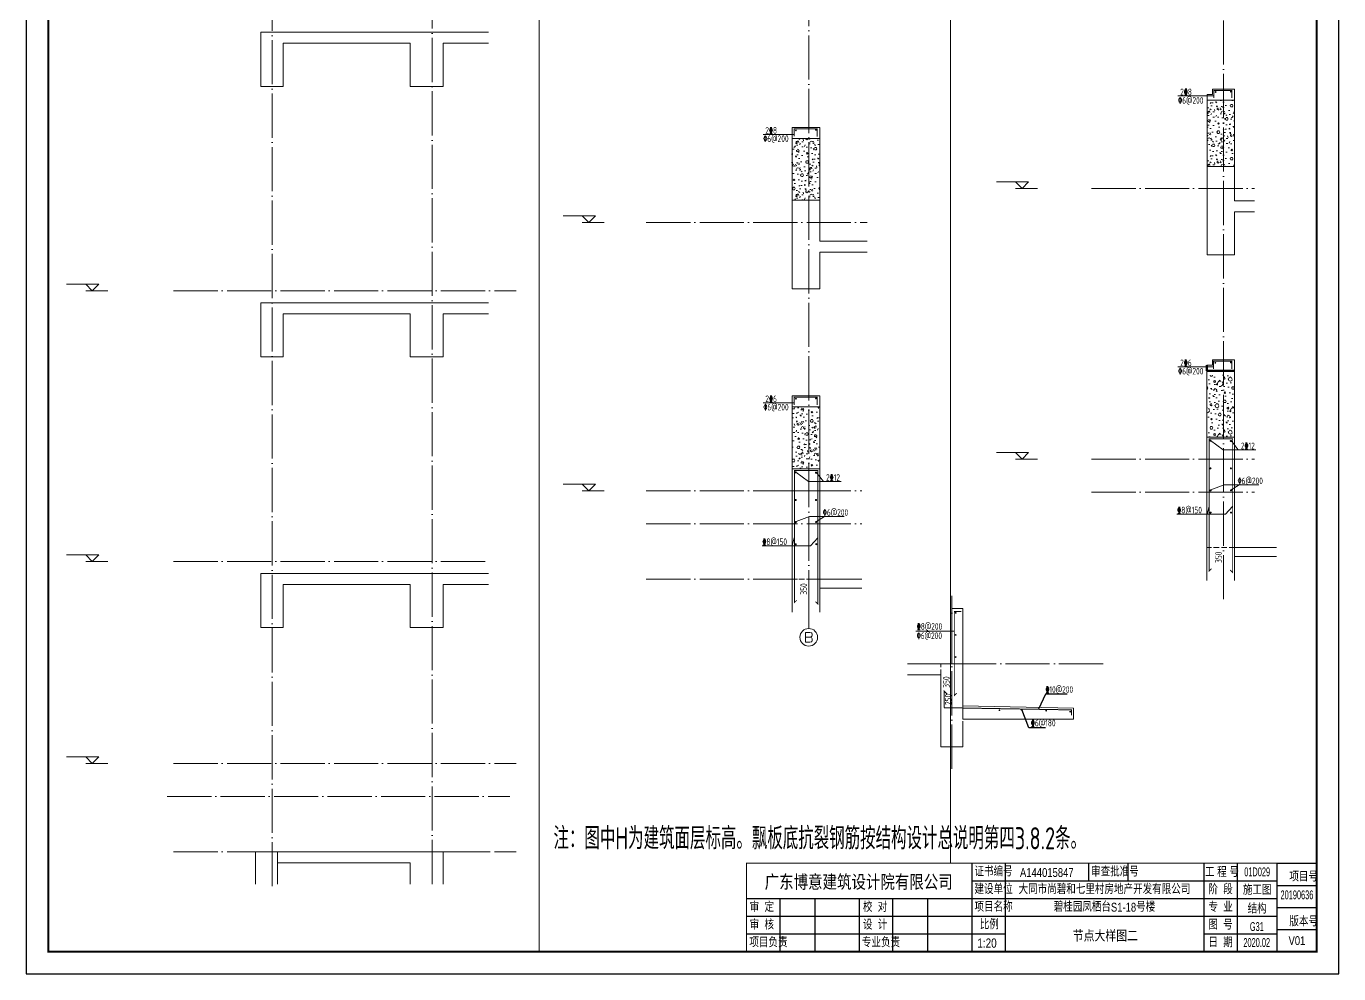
# Model space of a CAD drawing. Extents: x 5874492 to 7194610, y -939842 to -279257.
# Drawn here: x 6055361 to 6067241, y -743742 to -735165 of the extents above; entities that cross this region are included whole.
import ezdxf
from ezdxf.enums import TextEntityAlignment as Align

# ---------------------------------------------------------------- set-up
doc = ezdxf.new("R2010")
doc.units = 0
doc.header["$LTSCALE"] = 1000
doc.linetypes.add('DASH', pattern=[0.35, 0.25, -0.1])
doc.linetypes.add('DOTE', pattern=[2.42, 2, -0.2, 0.02, -0.2])
for name, color, linetype, lineweight in [('A-大样-结构墙线', 140, 'Continuous', 50), ('S-墙柱-REIN', 1, 'Continuous', 20), ('S-大样-DIM', 3, 'Continuous', 20), ('S-大样-HATCH', 251, 'Continuous', 20), ('S-大样-实线', 2, 'Continuous', 20), ('S-大样-标高', 3, 'Continuous', 20), ('S-大样-虚线', 4, 'DASH', 20), ('S-板-BEAM', 4, 'DASH', 20), ('S-轴网-标注', 3, 'Continuous', 20), ('S-轴网-轴号', 3, 'Continuous', 20), ('S-轴网-轴线', 1, 'DOTE', 9), ('S-通用-TEXT', 7, 'Continuous', 20)]:
    doc.layers.add(name, color=color, linetype=linetype, lineweight=lineweight)
for name, color, linetype in [('REIN', 1, 'Continuous'), ('TEXT', 7, 'Continuous'), ('Y-云图图框', 7, 'Continuous')]:
    doc.layers.add(name, color=color, linetype=linetype)
doc.styles.add('_TCH_AXIS', font='COMPLEX.shx', dxfattribs={"bigfont": 'hztxt.shx'})
doc.styles.add('_YT_Name', font='', dxfattribs={"width": 0.8})
doc.styles.add('_YT_Sign_Text', font='ros.shx', dxfattribs={"width": 0.8, "bigfont": 'hztxt.shx'})
doc.styles.add('COMPLEX', font='COMPLEX')
doc.styles.get("Standard").update_dxf_attribs({"font": 'gbenor.shx', "bigfont": 'gbcbig.shx'})
doc.styles.add('TSSD_Rein', font='tssdeng.shx', dxfattribs={"width": 0.7, "bigfont": 'hztxt.shx'})
doc.styles.get('_YT_Name').set_extended_font_data('SimHei')

# ---------------------------------------------------------------- blocks, each defined once
blk = doc.blocks.new('ECMCTK_A1_竖_单行图名--0')
for p, q in [((427.98, 50), (427.98, 26)), ((428, 50), (428, 10)), ((442.98, 50), (442.98, 10)), ((480.8, 50), (480.8, 42)), ((498.48, 50), (498.48, 42)), ((533, 50), (533, 10)), ((548, 50), (548, 10)), ((566, 50.01), (584, 50)), ((566, 50.01), (566, 10)), ((428, 42), (566, 42)), ((566, 40.01), (584, 40.01)), ((326, 34), (566, 34)), ((341, 34), (341, 10)), ((357, 10), (357, 34)), ((377, 34), (377, 10)), ((392, 34), (392, 10)), ((408, 10), (408, 34)), ((566, 30.01), (584, 30)), ((326, 26), (566, 26)), ((326, 18), (442.96, 18)), ((533, 18), (566, 18)), ((566, 20), (584, 20))]:
    blk.add_line(p, q)
at = {"color": 4}
blk.add_lwpolyline([(0, 0), (594, 0), (594, 841), (0, 841)], close=True, dxfattribs=at)
for points, const_width in [([(10, 10), (584, 10), (584, 816), (10, 816)], 1), ([(326, 10), (584, 10), (584, 50), (326, 50)], 0.45)]:
    blk.add_lwpolyline(points, close=True, dxfattribs=dict(const_width=const_width))
at = {"const_width": 0.45}
for points in [[(326, 10), (326, 50.01), (566, 50.01)], [(566, 50.01), (566, 10)]]:
    blk.add_lwpolyline(points, dxfattribs=at)
at = {"style": '_YT_Sign_Text', "width": 0.8}
for s, p in [('证书编号', (429.15, 44.14)), ('审查批准号', (481.91, 44.06)), ('工 程 号', (533.47, 43.85)), ('项目号', (571.65, 41.8)), ('建设单位', (429.15, 36.14)), ('阶  段', (535.01, 36.05)), ('审  定', (327.41, 28.05)), ('校  对', (378.66, 28.05)), ('项目名称', (429.15, 28.14)), ('专  业', (535.01, 28.05)), ('审  核', (327.41, 20.05)), ('设  计', (378.66, 20.05)), ('比例', (431.54, 20.16)), ('图  号', (535.01, 20.05)), ('版本号', (571.65, 21.55)), ('项目负责', (327.27, 12.05)), ('专业负责', (378.21, 12.05)), ('日  期', (535.01, 12.05))]:
    blk.add_text(s, height=4, dxfattribs=at).set_placement(p)
at = {"color": 80, "flags": 3}
for tag, height, p in [('YTHQINS', 3, (593.31, 817.5)), ('ECMCKEY', 3, (440.09, 590.57)), ('YTTQINS', 3.75, (595.35, 11.88)), ('YTFRAME', 3, (375.97, 4.92)), ('YTBARCODE_T1', 3, (493.74, 4.57))]:
    blk.add_attdef(tag, text='', height=height, dxfattribs=at).set_placement(p, align=Align.MIDDLE_CENTER)
for tag, height, style, width, p in [('证书编号', 4, '_YT_Sign_Text', 0.8, (461.87, 43.81)), ('审查批准号', 4, '_YT_Sign_Text', 0.8, (514.06, 43.81)), ('工程号', 4, '_YT_Sign_Text', 0.5, (557.08, 44.12)), ('设计单位', 6, '_YT_Name', 0.8, (376.75, 38.6)), ('建设单位', 4, '_YT_Sign_Text', 0.8, (487.96, 36.11)), ('阶段', 4, '_YT_Sign_Text', 0.8, (557.08, 35.81)), ('项目号', 4, '_YT_Sign_Text', 0.5, (575.08, 33.72)), ('项目名称', 4, '_YT_Sign_Text', 0.8, (487.96, 28.11)), ('专业', 4, '_YT_Sign_Text', 0.8, (557.08, 27.31)), ('图纸编号', 4, '_YT_Sign_Text', 0.5, (556.93, 19.36)), ('图纸名称', 4.5, '_YT_Name', 0.8, (488.39, 15.06)), ('出图比例', 4.2, '_YT_Sign_Text', 0.8, (434.82, 11.78)), ('日期', 4, '_YT_Sign_Text', 0.5, (556.88, 12.13)), ('版本号', 4, '_YT_Sign_Text', 0.8, (575.08, 13))]:
    blk.add_attdef(tag, text='', height=height, dxfattribs=dict(style=style, width=width)).set_placement(p, align=Align.CENTER)
at = {"style": '_YT_Sign_Text', "width": 0.8, "flags": 3}
for tag, p, height in [('[审定人]', (343.95, 27.81), 4.1), ('{审定人}', (358.87, 26.45), 6.24), ('[校对人]', (395.23, 27.82), 4.1), ('{校对人}', (411.35, 26.53), 6.24), ('[审核人]', (344.01, 19.76), 4.1), ('{审核人}', (359.98, 18.44), 6.24), ('[设计人]', (395.47, 20.21), 4.1), ('{设计人}', (411.48, 18.54), 6.24), ('[项目负责人]', (343.78, 12.01), 4.1), ('{项目负责人}', (361.28, 10.72), 6.24), ('[专业负责人]', (395.74, 11.77), 4.1), ('{专业负责人}', (411.58, 10.36), 6.24)]:
    blk.add_attdef(tag, p, '', height=height, dxfattribs=at)
at = {"color": 80, "flags": 3}
for tag, p in [('YTBZSIT', (10, 10)), ('EXT_TK_LEFT', (10, 10)), ('YTQRCODE', (304.56, 12.07))]:
    blk.add_attdef(tag, p, '', height=3, dxfattribs=at)
blk = doc.blocks.new('ewqr43242')
at = {"layer": 'S-大样-HATCH', "ltscale": 0.5}
h = blk.add_hatch(dxfattribs=at)
h.set_pattern_fill('加气混凝土', color=256, scale=20)
h.set_pattern_definition([(0, (-13674.7, -1386.2), (120, 240), [0, -240]), (0, (-13815.1, -1418.6), (120, 240), [0, -240]), (0, (-13737.1, -1421), (120, 240), [0, -240]), (0, (-13651.9, -1350.2), (120, 240), [0, -240]), (0, (-13751.5, -1433), (120, 240), [0, -240]), (0, (-13627.9, -1199), (120, 240), [0, -240]), (0, (-13701.1, -1218.2), (120, 240), [0, -240]), (0, (-13662.7, -1248.2), (120, 240), [0, -240]), (0, (-13858.3, -1253), (120, 240), [0, -240]), (0, (-13740.7, -1263.8), (120, 240), [0, -240]), (0, (-13786.3, -1325), (120, 240), [0, -240]), (0, (-13783.9, -1415), (120, 240), [0, -240]), (0, (-13693.9, -1424.6), (120, 240), [0, -240]), (0, (-13627.9, -1319), (120, 240), [0, -240]), (0, (-13852.3, -1356.2), (120, 240), [0, -240]), (0, (-13831.9, -1315.4), (120, 240), [0, -240]), (0, (-13738.3, -1332.2), (120, 240), [0, -240]), (0, (-13771.9, -1367), (120, 240), [0, -240]), (0, (-13791.1, -1287.8), (120, 240), [0, -240]), (0, (-13761.1, -1197.8), (120, 240), [0, -240]), (0, (-13842.7, -1406.6), (120, 240), [0, -240]), (0, (-13710.7, -1247), (120, 240), [0, -240]), (0, (-13822.3, -1243.4), (120, 240), [0, -240]), (0, (-13841.5, -1212.2), (120, 240), [0, -240]), (130.601294, (-13642.643, -1274.143), (-599.99999337, 720.00000315), [10.53662, -4414.8444]), (18.4349488, (-13659.786, -1269.57), (599.9999978, 239.9999982), [10.842096, -1507.05116]), (90, (-13659.79, -1279.86), (120, 240), [10.285714, -469.71426]), (161.565051, (-13649.5, -1283.286), (-600.000003, 239.9999821), [10.842096, -1507.05116]), (53.1301023, (-13649.5, -1283.286), (120.0000002, 239.9999999), [11.42857, -1188.5714]), (135, (-13640.36, -1405.57), (-120.0000145, 239.999984), [9.697464, -669.12504]), (45, (-13654.07, -1405.57), (119.999999, 239.999999), [9.697464, -669.12504]), (135, (-13647.214, -1412.43), (-120.0000145, 239.999984), [9.697464, -669.12504]), (45, (-13647.214, -1412.43), (119.999999, 239.999999), [9.697464, -669.12504]), (116.56505, (-13755.79, -1244.43), (-2e-05, 479.999987), [12.77753, -255.5506]), (180, (-13761.5, -1233), (-120, 240), [13.714286, -226.2857]), (63.434949, (-13780.93, -1244.43), (1e-06, 479.999998), [12.77753, -255.5506]), (116.56505, (-13775.21, -1255.86), (-2e-05, 479.999987), [12.77753, -255.5506]), (0, (-13775.21, -1255.86), (120, 240), [13.714286, -226.2857]), (63.434949, (-13761.5, -1255.86), (1e-06, 479.999998), [12.77753, -255.5506]), (107.102728, (-13665.5, -1325.571), (-359.99998624, 1200.000001936), [15.54454, -6513.161]), (143.972626, (-13670.071, -1310.714), (-2279.9999711, 1679.9999981), [15.54454, -3248.808]), (180, (-13682.64, -1301.57), (-120, 240), [14.85714, -225.14284]), (36.0273733, (-13710.071, -1310.714), (2279.99998315, 1679.9999819), [15.54454, -3248.808]), (71.565051, (-13714.643, -1324.43), (360.0000018, 1199.9999979), [14.456126, -1503.43712]), (107.102728, (-13710.071, -1339.286), (-359.99998624, 1200.000001936), [15.54454, -6513.161]), (143.972626, (-13697.5, -1348.429), (-2279.9999711, 1679.9999981), [15.54454, -3248.808]), (0, (-13697.5, -1348.43), (120, 240), [14.85714, -225.14284]), (36.0273733, (-13682.643, -1348.429), (2279.99998315, 1679.9999819), [15.54454, -3248.808]), (71.565051, (-13670.07, -1339.286), (360.0000018, 1199.9999979), [14.456126, -1503.43712]), (150.255118, (-13663.214, -1213.57), (-360.00000085, 239.999997), [9.21401, -1925.72784]), (90, (-13671.21, -1218.14), (120, 240), [9.14286, -470.8571]), (29.7448813, (-13671.214, -1218.143), (360.0000002, 239.9999989), [9.21401, -1925.72784]), (116.56505, (-13719.21, -1383.86), (-2e-05, 479.999987), [12.77753, -255.5506]), (168.690067, (-13724.929, -1372.429), (-1080.0000008, 239.999994), [11.6549, -2435.8742]), (41.1859251, (-13745.5, -1378.143), (2999.99998182, 2639.99997692), [12.14874, -5090.3208]), (90, (-13745.5, -1389.57), (120, 240), [11.42857, -468.5714]), (138.814074, (-13736.357, -1397.571), (-2999.99994668, 2640.00001681), [12.14874, -5090.3208]), (16.6992442, (-13736.357, -1397.571), (3959.99997021, 1199.99998743), [11.93178, -4999.415]), (60.9453959, (-13724.929, -1394.143), (119.99999968, 239.99999788), [11.766434, -4930.1358]), (109.983106, (-13819.786, -1283.286), (-600.00000226, 1679.99999555), [13.3768, -5604.879]), (155.556045, (-13824.357, -1270.714), (-1560.00000595, 719.99998504), [13.809194, -5786.0526]), (24.4439547, (-13849.5, -1270.714), (1560.00000078, 719.99999654), [13.809194, -5786.0526]), (70.0168934, (-13854.071, -1283.286), (600.00000181, 1679.99999583), [13.3768, -5604.879]), (109.983106, (-13849.5, -1295.857), (-600.00000226, 1679.99999555), [13.3768, -5604.879]), (160.016893, (-13836.929, -1300.429), (-600.00000035, 239.99998907), [13.3768, -2795.751]), (19.9831065, (-13836.929, -1300.429), (599.9999967, 239.99999962), [13.3768, -2795.751]), (70.0168934, (-13824.357, -1295.857), (600.00000181, 1679.99999583), [13.3768, -5604.879]), (122.005383, (-13730.643, -1305), (-120.0000161, 239.99998775), [10.781693, -2253.3736]), (18.4349488, (-13746.643, -1299.286), (599.9999978, 239.9999982), [10.842096, -1507.05116]), (90, (-13746.64, -1309.57), (120, 240), [10.285714, -469.71426]), (161.565051, (-13736.357, -1313), (-600.000003, 239.9999821), [10.842096, -1507.05116]), (54.4623222, (-13736.357, -1313), (839.99999878, 1199.9999982), [9.83123, -4119.2846]), (116.56505, (-13800.36, -1363.29), (-2e-05, 479.999987), [12.77753, -255.5506]), (180, (-13806.07, -1351.86), (-120, 240), [12.57143, -227.42856]), (59.0362434, (-13825.5, -1363.286), (120.0000004, 239.99999884), [13.32789, -2785.5288]), (120.963756, (-13818.643, -1374.714), (-120.0000164, 239.99998898), [13.32789, -2785.5288]), (0, (-13818.64, -1374.71), (120, 240), [12.57143, -227.42856]), (63.434949, (-13806.07, -1374.71), (1e-06, 479.999998), [12.77753, -255.5506])])
h.paths.add_polyline_path([(739988, 804366), (739738, 804366), (739738, 803766), (739988, 803766)])
at = {"layer": 'S-墙柱-REIN', "const_width": 9}
blk.add_lwpolyline([(739800, 804384), (739800, 804454), (739963, 804454), (739963, 804384)], dxfattribs=at)
at = {"layer": 'S-墙柱-REIN', "ltscale": 0.2, "const_width": 8}
for points in [[(739820, 804440, 1), (739812, 804440, 1)], [(739957, 804443, 1), (739949, 804443, 1)]]:
    blk.add_lwpolyline(points, format="xyb", close=True, dxfattribs=at)
at = {"layer": 'S-大样-实线', "ltscale": 0.5}
for p, q in [((739738, 804416), (739788, 804416)), ((739738, 804366), (739738, 804416)), ((739788, 804466), (739988, 804466)), ((739788, 804416), (739788, 804466)), ((739988, 804366), (739988, 804466)), ((739738, 804366), (739988, 804366)), ((739738, 802966), (739738, 803766)), ((739738, 803766), (739988, 803766)), ((739988, 803456), (739988, 803766)), ((739988, 803456), (740168, 803456)), ((739988, 803356), (740168, 803356)), ((739988, 802966), (739988, 803356)), ((739738, 802966), (739988, 802966))]:
    blk.add_line(p, q, dxfattribs=at)
at = {"layer": 'S-大样-实线'}
for p, q in [((739738, 803766), (739738, 804366)), ((739988, 803766), (739988, 804366))]:
    blk.add_line(p, q, dxfattribs=at)
at = {"layer": 'S-通用-TEXT', "ltscale": 0.2}
blk.add_line((739800, 804404, 0), (739474, 804404, 0), dxfattribs=at)
at = {"layer": 'S-通用-TEXT', "style": 'TSSD_Rein', "width": 0.7}
for s, p in [('\x826@200', (739477, 804334)), ('2\x848', (739495, 804410))]:
    blk.add_text(s, height=60, dxfattribs=at).set_placement(p)
blk = doc.blocks.new('20191015.22370934')
at = {"layer": 'S-墙柱-REIN', "const_width": 9}
blk.add_lwpolyline([(281, 45), (281, 115), (489, 115), (489, 45)], dxfattribs=at)
at = {"layer": 'S-墙柱-REIN', "ltscale": 0.2, "const_width": 8}
for points in [[(301, 101, 1), (293, 101, 1)], [(482, 104, 1), (474, 104, 1)]]:
    blk.add_lwpolyline(points, format="xyb", close=True, dxfattribs=at)
at = {"layer": 'S-通用-TEXT', "ltscale": 0.2}
blk.add_line((281, 65, 0), (0, 65, 0), dxfattribs=at)
at = {"layer": 'S-通用-TEXT', "style": 'TSSD_Rein', "width": 0.7}
for s, p in [('2\x846', (20, 71)), ('\x826@200', (2, -5))]:
    blk.add_text(s, height=60, dxfattribs=at).set_placement(p)
blk = doc.blocks.new('20191015.22515414')
at = {"layer": 'S-大样-HATCH'}
h = blk.add_hatch(dxfattribs=at)
h.set_pattern_fill('加气混凝土', color=256, scale=20)
h.set_pattern_definition([(0, (-739395.07, -802479.57), (120, 240), [0, -240]), (0, (-739535.47, -802511.97), (120, 240), [0, -240]), (0, (-739457.47, -802514.37), (120, 240), [0, -240]), (0, (-739372.27, -802443.57), (120, 240), [0, -240]), (0, (-739471.87, -802526.37), (120, 240), [0, -240]), (0, (-739348.27, -802292.37), (120, 240), [0, -240]), (0, (-739421.47, -802311.57), (120, 240), [0, -240]), (0, (-739383.07, -802341.57), (120, 240), [0, -240]), (0, (-739578.67, -802346.37), (120, 240), [0, -240]), (0, (-739461.07, -802357.17), (120, 240), [0, -240]), (0, (-739506.67, -802418.37), (120, 240), [0, -240]), (0, (-739504.27, -802508.37), (120, 240), [0, -240]), (0, (-739414.27, -802517.97), (120, 240), [0, -240]), (0, (-739348.27, -802412.37), (120, 240), [0, -240]), (0, (-739572.67, -802449.57), (120, 240), [0, -240]), (0, (-739552.27, -802408.77), (120, 240), [0, -240]), (0, (-739458.67, -802425.57), (120, 240), [0, -240]), (0, (-739492.27, -802460.37), (120, 240), [0, -240]), (0, (-739511.47, -802381.17), (120, 240), [0, -240]), (0, (-739481.47, -802291.17), (120, 240), [0, -240]), (0, (-739563.07, -802499.97), (120, 240), [0, -240]), (0, (-739431.07, -802340.37), (120, 240), [0, -240]), (0, (-739542.67, -802336.77), (120, 240), [0, -240]), (0, (-739561.87, -802305.57), (120, 240), [0, -240]), (130.601294, (-739363.016, -802367.511), (-599.99999337, 720.00000315), [10.53662, -4414.8444]), (18.4349488, (-739380.16, -802362.94), (599.9999978, 239.9999982), [10.842096, -1507.05116]), (90, (-739380.16, -802373.23), (120, 240), [10.285714, -469.71426]), (161.565051, (-739369.873, -802376.654), (-600.000003, 239.9999821), [10.842096, -1507.05116]), (53.1301023, (-739369.873, -802376.654), (120.0000002, 239.9999999), [11.42857, -1188.5714]), (135, (-739360.73, -802498.94), (-120.0000145, 239.999984), [9.697464, -669.12504]), (45, (-739374.44, -802498.94), (119.999999, 239.999999), [9.697464, -669.12504]), (135, (-739367.59, -802505.8), (-120.0000145, 239.999984), [9.697464, -669.12504]), (45, (-739367.59, -802505.8), (119.999999, 239.999999), [9.697464, -669.12504]), (116.56505, (-739476.16, -802337.8), (-2e-05, 479.999987), [12.77753, -255.5506]), (180, (-739481.87, -802326.37), (-120, 240), [13.714286, -226.2857]), (63.434949, (-739501.3, -802337.8), (1e-06, 479.999998), [12.77753, -255.5506]), (116.56505, (-739495.59, -802349.23), (-2e-05, 479.999987), [12.77753, -255.5506]), (0, (-739495.59, -802349.23), (120, 240), [13.714286, -226.2857]), (63.434949, (-739481.87, -802349.23), (1e-06, 479.999998), [12.77753, -255.5506]), (107.102728, (-739385.873, -802418.939), (-359.99998624, 1200.000001936), [15.54454, -6513.161]), (143.972626, (-739390.444, -802404.082), (-2279.9999711, 1679.9999981), [15.54454, -3248.808]), (180, (-739403.02, -802394.94), (-120, 240), [14.85714, -225.14284]), (36.0273733, (-739430.444, -802404.082), (2279.99998315, 1679.9999819), [15.54454, -3248.808]), (71.565051, (-739435.016, -802417.796), (360.0000018, 1199.9999979), [14.456126, -1503.43712]), (107.102728, (-739430.444, -802432.654), (-359.99998624, 1200.000001936), [15.54454, -6513.161]), (143.972626, (-739417.873, -802441.796), (-2279.9999711, 1679.9999981), [15.54454, -3248.808]), (0, (-739417.87, -802441.8), (120, 240), [14.85714, -225.14284]), (36.0273733, (-739403.016, -802441.796), (2279.99998315, 1679.9999819), [15.54454, -3248.808]), (71.565051, (-739390.444, -802432.654), (360.0000018, 1199.9999979), [14.456126, -1503.43712]), (150.255118, (-739383.587, -802306.94), (-360.00000085, 239.999997), [9.21401, -1925.72784]), (90, (-739391.59, -802311.51), (120, 240), [9.14286, -470.8571]), (29.7448813, (-739391.587, -802311.51), (360.0000002, 239.9999989), [9.21401, -1925.72784]), (116.56505, (-739439.59, -802477.23), (-2e-05, 479.999987), [12.77753, -255.5506]), (168.690067, (-739445.301, -802465.796), (-1080.0000008, 239.999994), [11.6549, -2435.8742]), (41.1859251, (-739465.873, -802471.511), (2999.99998182, 2639.99997692), [12.14874, -5090.3208]), (90, (-739465.87, -802482.94), (120, 240), [11.42857, -468.5714]), (138.814074, (-739456.73, -802490.939), (-2999.99994668, 2640.00001681), [12.14874, -5090.3208]), (16.6992442, (-739456.73, -802490.939), (3959.99997021, 1199.99998743), [11.93178, -4999.415]), (60.9453959, (-739445.301, -802487.511), (119.99999968, 239.99999788), [11.766434, -4930.1358]), (109.983106, (-739540.158, -802376.654), (-600.00000226, 1679.99999555), [13.3768, -5604.879]), (155.556045, (-739544.73, -802364.082), (-1560.00000595, 719.99998504), [13.809194, -5786.0526]), (24.4439547, (-739569.873, -802364.082), (1560.00000078, 719.99999654), [13.809194, -5786.0526]), (70.0168934, (-739574.444, -802376.654), (600.00000181, 1679.99999583), [13.3768, -5604.879]), (109.983106, (-739569.873, -802389.225), (-600.00000226, 1679.99999555), [13.3768, -5604.879]), (160.016893, (-739557.301, -802393.796), (-600.00000035, 239.99998907), [13.3768, -2795.751]), (19.9831065, (-739557.301, -802393.796), (599.9999967, 239.9999996), [13.3768, -2795.751]), (70.0168934, (-739544.73, -802389.225), (600.00000181, 1679.99999583), [13.3768, -5604.879]), (122.005383, (-739451.016, -802398.368), (-120.0000161, 239.99998775), [10.781693, -2253.3736]), (18.4349488, (-739467.016, -802392.654), (599.9999978, 239.9999982), [10.842096, -1507.05116]), (90, (-739467.02, -802402.94), (120, 240), [10.285714, -469.71426]), (161.565051, (-739456.73, -802406.368), (-600.000003, 239.9999821), [10.842096, -1507.05116]), (54.4623222, (-739456.73, -802406.368), (839.99999878, 1199.9999982), [9.83123, -4119.2846]), (116.56505, (-739520.73, -802456.65), (-2e-05, 479.999987), [12.77753, -255.5506]), (180, (-739526.44, -802445.23), (-120, 240), [12.57143, -227.42856]), (59.0362434, (-739545.873, -802456.654), (120.0000004, 239.99999884), [13.32789, -2785.5288]), (120.963756, (-739539.016, -802468.082), (-120.0000164, 239.99998898), [13.32789, -2785.5288]), (0, (-739539.02, -802468.08), (120, 240), [12.57143, -227.42856]), (63.434949, (-739526.44, -802468.08), (1e-06, 479.999998), [12.77753, -255.5506])])
h.paths.add_polyline_path([(272, 1340), (522, 1340), (522, 1900), (272, 1900)])
at = {"layer": 'S-墙柱-REIN', "const_width": 8}
blk.add_lwpolyline([(313, 149), (292, 128), (292, 1324), (504, 1324), (504, 115), (483, 136)], dxfattribs=at)
at = {"layer": 'S-墙柱-REIN', "const_width": 9.5}
for points in [[(298, 1308, 1), (307, 1308, 1)], [(482, 1304, 1), (492, 1304, 1)], [(298, 1056, 1), (308, 1056, 1)], [(483, 1057, 1), (493, 1057, 1)], [(299, 856, 1), (309, 856, 1)], [(484, 857, 1), (493, 857, 1)], [(300, 656, 1), (309, 656, 1)], [(485, 657, 1), (494, 657, 1)]]:
    blk.add_lwpolyline(points, format="xyb", close=True, dxfattribs=at)
at = {"layer": 'S-大样-实线', "ltscale": 0.5}
for p, q in [((272, 1900), (272, 2000)), ((272, 2000), (522, 2000)), ((522, 1900), (522, 2000)), ((272, 1900), (522, 1900)), ((272, 42), (272, 1340)), ((272, 1340), (522, 1340)), ((522, 870), (522, 1340)), ((272, 1140), (522, 1140)), ((522, 42), (522, 870)), ((522, 340), (902, 340)), ((522, 260), (902, 260))]:
    blk.add_line(p, q, dxfattribs=at)
at = {"layer": 'S-大样-实线'}
for p, q in [((272, 1340), (272, 1900)), ((522, 1340), (522, 1900))]:
    blk.add_line(p, q, dxfattribs=at)
at = {"layer": 'S-板-BEAM', "ltscale": 0.2}
blk.add_lwpolyline([(522, 340), (272, 340)], dxfattribs=at)
at = {"layer": 'S-通用-TEXT'}
for p, q in [((304, 1308), (418, 1224)), ((490, 1308), (555, 1224)), ((418, 1224), (714, 1224)), ((308, 862), (429, 908)), ((429, 908), (741, 908)), ((491, 862), (564, 908)), ((0, 643), (439, 643)), ((273, 643), (291, 713)), ((439, 643), (504, 713))]:
    blk.add_line(p, q, dxfattribs=at)
at = {"layer": 'S-板-BEAM', "ltscale": 0.2}
blk.add_blockref('20191015.22370934', (9, 1872), dxfattribs=at)
at = {"layer": 'S-通用-TEXT', "style": 'TSSD_Rein', "width": 0.7}
for s, p in [('2\x8412', (578, 1230, 0)), ('\x826@200', (550, 914, 0)), ('\x848@150', (2, 649, 0))]:
    blk.add_text(s, height=60, dxfattribs=at).set_placement(p)
blk.add_text('350', height=60, rotation=90, dxfattribs=at).set_placement((406, 200))
blk = doc.blocks.new('fdwqar543432')
at = {"layer": 'S-大样-实线', "ltscale": 0.5}
for p, q in [((755095, 799334), (757155, 799334)), ((755095, 798844), (755095, 799334)), ((755295, 799234), (756445, 799234)), ((755295, 798844), (755295, 799234)), ((756745, 799234), (757155, 799234)), ((755095, 798844), (755295, 798844))]:
    blk.add_line(p, q, dxfattribs=at)
blk.add_lwpolyline([(756445, 799234), (756445, 798844), (756745, 798844), (756745, 799234)], dxfattribs=at)
blk = doc.blocks.new('wewqe32121')
at = {"layer": 'S-大样-HATCH', "ltscale": 0.5}
h = blk.add_hatch(dxfattribs=at)
h.set_pattern_fill('加气混凝土', color=256, scale=20)
h.set_pattern_definition([(0, (-1077.2, 263.8), (120, 240), [0, -240]), (0, (-1217.6, 231.4), (120, 240), [0, -240]), (0, (-1139.6, 229), (120, 240), [0, -240]), (0, (-1054.4, 299.8), (120, 240), [0, -240]), (0, (-1154, 217), (120, 240), [0, -240]), (0, (-1030.4, 451), (120, 240), [0, -240]), (0, (-1103.6, 431.8), (120, 240), [0, -240]), (0, (-1065.2, 401.8), (120, 240), [0, -240]), (0, (-1260.8, 397), (120, 240), [0, -240]), (0, (-1143.2, 386.2), (120, 240), [0, -240]), (0, (-1188.8, 325), (120, 240), [0, -240]), (0, (-1186.4, 235), (120, 240), [0, -240]), (0, (-1096.4, 225.4), (120, 240), [0, -240]), (0, (-1030.4, 331), (120, 240), [0, -240]), (0, (-1254.8, 293.8), (120, 240), [0, -240]), (0, (-1234.4, 334.6), (120, 240), [0, -240]), (0, (-1140.8, 317.8), (120, 240), [0, -240]), (0, (-1174.4, 283), (120, 240), [0, -240]), (0, (-1193.6, 362.2), (120, 240), [0, -240]), (0, (-1163.6, 452.2), (120, 240), [0, -240]), (0, (-1245.2, 243.4), (120, 240), [0, -240]), (0, (-1113.2, 403), (120, 240), [0, -240]), (0, (-1224.8, 406.6), (120, 240), [0, -240]), (0, (-1244, 437.8), (120, 240), [0, -240]), (130.601294, (-1045.143, 375.857), (-599.99999337, 720.00000315), [10.53662, -4414.8444]), (18.434949, (-1062.286, 380.43), (599.9999978, 239.9999982), [10.842096, -1507.05116]), (90, (-1062.29, 370.14), (120, 240), [10.285714, -469.71426]), (161.565051, (-1052, 366.714), (-600.000003, 239.9999821), [10.842096, -1507.05116]), (53.1301023, (-1052, 366.714), (120.0000002, 239.9999999), [11.42857, -1188.5714]), (135, (-1042.86, 244.43), (-120.0000145, 239.999984), [9.697464, -669.12504]), (45, (-1056.57, 244.43), (119.999999, 239.999999), [9.697464, -669.12504]), (135, (-1049.714, 237.57), (-120.0000145, 239.999984), [9.697464, -669.12504]), (45, (-1049.714, 237.57), (119.999999, 239.999999), [9.697464, -669.12504]), (116.56505, (-1158.29, 405.57), (-2e-05, 479.999987), [12.77753, -255.5506]), (180, (-1164, 417), (-120, 240), [13.714286, -226.2857]), (63.434949, (-1183.43, 405.57), (1e-06, 479.999998), [12.77753, -255.5506]), (116.56505, (-1177.71, 394.14), (-2e-05, 479.999987), [12.77753, -255.5506]), (0, (-1177.71, 394.14), (120, 240), [13.714286, -226.2857]), (63.434949, (-1164, 394.14), (1e-06, 479.999998), [12.77753, -255.5506]), (107.102728, (-1068, 324.429), (-359.99998624, 1200.000001936), [15.54454, -6513.161]), (143.972626, (-1072.571, 339.286), (-2279.9999711, 1679.9999981), [15.54454, -3248.808]), (180, (-1085.14, 348.43), (-120, 240), [14.85714, -225.14284]), (36.0273733, (-1112.571, 339.286), (2279.99998315, 1679.9999819), [15.54454, -3248.808]), (71.565051, (-1117.143, 325.57), (360.0000018, 1199.999998), [14.456126, -1503.43712]), (107.102728, (-1112.571, 310.714), (-359.99998624, 1200.000001936), [15.54454, -6513.161]), (143.972626, (-1100, 301.571), (-2279.9999711, 1679.9999981), [15.54454, -3248.808]), (0, (-1100, 301.57), (120, 240), [14.85714, -225.14284]), (36.0273733, (-1085.143, 301.571), (2279.99998315, 1679.9999819), [15.54454, -3248.808]), (71.565051, (-1072.57, 310.714), (360.0000018, 1199.999998), [14.456126, -1503.43712]), (150.255118, (-1065.714, 436.43), (-360.00000085, 239.999997), [9.21401, -1925.72784]), (90, (-1073.71, 431.86), (120, 240), [9.14286, -470.8571]), (29.7448813, (-1073.714, 431.857), (360.0000002, 239.9999989), [9.21401, -1925.72784]), (116.56505, (-1121.71, 266.14), (-2e-05, 479.999987), [12.77753, -255.5506]), (168.690067, (-1127.429, 277.571), (-1080.0000008, 239.999994), [11.6549, -2435.8742]), (41.1859251, (-1148, 271.857), (2999.99998182, 2639.99997692), [12.14874, -5090.3208]), (90, (-1148, 260.43), (120, 240), [11.42857, -468.5714]), (138.814074, (-1138.857, 252.429), (-2999.99994668, 2640.00001681), [12.14874, -5090.3208]), (16.6992442, (-1138.857, 252.429), (3959.99997021, 1199.99998743), [11.93178, -4999.415]), (60.9453959, (-1127.429, 255.857), (119.99999968, 239.99999788), [11.766434, -4930.1358]), (109.983106, (-1222.286, 366.714), (-600.00000226, 1679.99999555), [13.3768, -5604.879]), (155.556045, (-1226.857, 379.286), (-1560.00000595, 719.99998504), [13.809194, -5786.0526]), (24.4439547, (-1252, 379.286), (1560.00000078, 719.99999654), [13.809194, -5786.0526]), (70.0168934, (-1256.571, 366.714), (600.00000181, 1679.99999583), [13.3768, -5604.879]), (109.983106, (-1252, 354.143), (-600.00000226, 1679.99999555), [13.3768, -5604.879]), (160.016893, (-1239.429, 349.571), (-600.00000035, 239.99998907), [13.3768, -2795.751]), (19.9831065, (-1239.429, 349.571), (599.9999967, 239.9999996), [13.3768, -2795.751]), (70.0168934, (-1226.857, 354.143), (600.00000181, 1679.99999583), [13.3768, -5604.879]), (122.005383, (-1133.143, 345), (-120.0000161, 239.99998775), [10.781693, -2253.3736]), (18.434949, (-1149.143, 350.714), (599.9999978, 239.9999982), [10.842096, -1507.05116]), (90, (-1149.14, 340.43), (120, 240), [10.285714, -469.71426]), (161.565051, (-1138.857, 337), (-600.000003, 239.9999821), [10.842096, -1507.05116]), (54.4623222, (-1138.857, 337), (839.99999878, 1199.9999982), [9.83123, -4119.2846]), (116.56505, (-1202.86, 286.71), (-2e-05, 479.999987), [12.77753, -255.5506]), (180, (-1208.57, 298.14), (-120, 240), [12.57143, -227.42856]), (59.0362434, (-1228, 286.714), (120.0000004, 239.99999884), [13.32789, -2785.5288]), (120.963756, (-1221.143, 275.286), (-120.0000164, 239.99998898), [13.32789, -2785.5288]), (0, (-1221.14, 275.29), (120, 240), [12.57143, -227.42856]), (63.434949, (-1208.57, 275.29), (1e-06, 479.999998), [12.77753, -255.5506])])
h.paths.add_polyline_path([(739482, 746650), (739732, 746650), (739732, 747210), (739482, 747210)])
at = {"layer": 'S-墙柱-REIN', "const_width": 9}
blk.add_lwpolyline([(739500, 747228), (739500, 747297), (739708, 747297), (739708, 747227)], dxfattribs=at)
at = {"layer": 'S-墙柱-REIN', "ltscale": 0.2, "const_width": 8}
for points in [[(739520, 747283, 1), (739512, 747283, 1)], [(739701, 747287, 1), (739693, 747287, 1)]]:
    blk.add_lwpolyline(points, format="xyb", close=True, dxfattribs=at)
at = {"layer": 'S-大样-实线', "ltscale": 0.5}
for p, q in [((739482, 747310), (739732, 747310)), ((739482, 747210), (739482, 747310)), ((739732, 747210), (739732, 747310)), ((739482, 747210), (739732, 747210)), ((739482, 745850), (739482, 746650)), ((739482, 746650), (739732, 746650)), ((739732, 746280), (739732, 746650)), ((739732, 746280), (740162, 746280)), ((739732, 746180), (740162, 746180)), ((739732, 745850), (739732, 746180)), ((739482, 745850), (739732, 745850))]:
    blk.add_line(p, q, dxfattribs=at)
at = {"layer": 'S-大样-实线'}
for p, q in [((739482, 746650), (739482, 747210)), ((739732, 746650), (739732, 747210))]:
    blk.add_line(p, q, dxfattribs=at)
at = {"layer": 'S-通用-TEXT', "ltscale": 0.2}
blk.add_line((739500, 747247, 0), (739219, 747247, 0), dxfattribs=at)
at = {"layer": 'S-通用-TEXT', "style": 'TSSD_Rein', "width": 0.7}
for s, p in [('2\x848', (739239, 747253)), ('\x826@200', (739221, 747178))]:
    blk.add_text(s, height=60, dxfattribs=at).set_placement(p)
blk = doc.blocks.new('_AXISO')
blk.add_circle((0, 0), 0.5)
at = {"layer": 'S-轴网-轴号', "style": 'COMPLEX', "width": 1.041667}
blk.add_attdef('A', text='', height=0.56, dxfattribs=at).set_placement((-0.25, -0.28), (0.25, -0.28), align=Align.FIT)
blk = doc.blocks.new('A$C46E61000')
at = {"layer": 'S-墙柱-REIN', "const_width": 8}
blk.add_lwpolyline([(87, 474), (23, 474), (23, -287), (44, -266)], dxfattribs=at)
for points in [[(39, 462, 1), (31, 462, 1)], [(39, 262, 1), (31, 262, 1)], [(39, 62, 1), (31, 62, 1)]]:
    blk.add_lwpolyline(points, format="xyb", close=True, dxfattribs=at)
at = {"layer": 'S-通用-TEXT'}
blk.add_lwpolyline([(23, 297), (-327, 297)], dxfattribs=at)
at = {"layer": 'S-通用-TEXT', "style": 'TSSD_Rein', "width": 0.7}
for s, p in [('\x848@200', (-317, 309)), ('\x826@200', (-317, 225))]:
    blk.add_text(s, height=60, dxfattribs=at).set_placement(p)
blk.add_text('350', height=60, rotation=90, dxfattribs=at).set_placement((-20, -216))
blk = doc.blocks.new('sfdhgfdh')
at = {"layer": 'REIN', "const_width": 9}
for points in [[(3833069, -264934), (3833069, -264784), (3833097, -264812)], [(3834222, -265004), (3834222, -264954), (3833069, -264934), (3833069, -264934), (3833069, -264934)]]:
    blk.add_lwpolyline(points, dxfattribs=at)
at = {"layer": 'REIN', "const_width": 8}
for points in [[(3833566, -264957, -1), (3833574, -264957, -1)], [(3833766, -264953, -1), (3833774, -264953, -1)], [(3833989, -264961, -1), (3833997, -264961, -1)], [(3834206, -264970, -1), (3834214, -264970, -1)]]:
    blk.add_lwpolyline(points, format="xyb", close=True, dxfattribs=at)
at = {"layer": 'S-大样-虚线'}
blk.add_line((3833239, -264918), (3833239, -265038), dxfattribs=at)
at = {"layer": 'TEXT'}
for p, q in [((3833986, -264811), (3833924, -264948)), ((3834184, -264811), (3833986, -264811)), ((3833837, -265116), (3833773, -264949)), ((3833987, -265116), (3833837, -265116))]:
    blk.add_line(p, q, dxfattribs=at)
at = {"layer": 'TEXT', "style": 'TSSD_Rein', "width": 0.7}
for s, p in [('\x8410@200', (3833986, -264799)), ('\x846@180', (3833855, -265103))]:
    blk.add_text(s, height=60, dxfattribs=at).set_placement(p)
blk.add_text('250', height=60, rotation=90, dxfattribs=at).set_placement((3833136, -264910))

msp = doc.modelspace()

# ---------------------------------------------------------------- hatches: boundary and pattern name
at = {"layer": 'S-大样-HATCH'}
h = msp.add_hatch(dxfattribs=at)
h.set_pattern_fill('加气混凝土', color=256, scale=20)
h.set_pattern_definition([(0, (5326381.91, -1542703.37), (120, 240), [0, -240]), (0, (5326241.51, -1542735.77), (120, 240), [0, -240]), (0, (5326319.51, -1542738.17), (120, 240), [0, -240]), (0, (5326404.71, -1542667.37), (120, 240), [0, -240]), (0, (5326305.11, -1542750.17), (120, 240), [0, -240]), (0, (5326428.71, -1542516.17), (120, 240), [0, -240]), (0, (5326355.51, -1542535.37), (120, 240), [0, -240]), (0, (5326393.91, -1542565.37), (120, 240), [0, -240]), (0, (5326198.31, -1542570.17), (120, 240), [0, -240]), (0, (5326315.91, -1542580.97), (120, 240), [0, -240]), (0, (5326270.31, -1542642.17), (120, 240), [0, -240]), (0, (5326272.71, -1542732.17), (120, 240), [0, -240]), (0, (5326362.71, -1542741.77), (120, 240), [0, -240]), (0, (5326428.71, -1542636.17), (120, 240), [0, -240]), (0, (5326204.31, -1542673.37), (120, 240), [0, -240]), (0, (5326224.71, -1542632.57), (120, 240), [0, -240]), (0, (5326318.31, -1542649.37), (120, 240), [0, -240]), (0, (5326284.71, -1542684.17), (120, 240), [0, -240]), (0, (5326265.51, -1542604.97), (120, 240), [0, -240]), (0, (5326295.51, -1542514.97), (120, 240), [0, -240]), (0, (5326213.91, -1542723.77), (120, 240), [0, -240]), (0, (5326345.91, -1542564.17), (120, 240), [0, -240]), (0, (5326234.31, -1542560.57), (120, 240), [0, -240]), (0, (5326215.11, -1542529.37), (120, 240), [0, -240]), (130.601294, (5326413.97, -1542591.31), (-599.99999337, 720.00000315), [10.53662, -4414.8444]), (18.4349488, (5326396.827, -1542586.74), (599.9999978, 239.9999982), [10.842096, -1507.05116]), (90, (5326396.83, -1542597.02), (120, 240), [10.285714, -469.71426]), (161.565051, (5326407.113, -1542600.453), (-600.000003, 239.9999821), [10.842096, -1507.05116]), (53.1301023, (5326407.113, -1542600.453), (120.0000002, 239.9999999), [11.42857, -1188.5714]), (135, (5326416.26, -1542722.74), (-120.0000145, 239.999984), [9.697464, -669.12504]), (45, (5326402.54, -1542722.74), (119.999999, 239.999999), [9.697464, -669.12504]), (135, (5326409.4, -1542729.595), (-120.0000145, 239.999984), [9.697464, -669.12504]), (45, (5326409.4, -1542729.595), (119.999999, 239.999999), [9.697464, -669.12504]), (116.56505, (5326300.83, -1542561.6), (-2e-05, 479.999987), [12.77753, -255.5506]), (180, (5326295.11, -1542550.17), (-120, 240), [13.714286, -226.2857]), (63.434949, (5326275.68, -1542561.6), (1e-06, 479.999998), [12.77753, -255.5506]), (116.56505, (5326281.4, -1542573.02), (-2e-05, 479.999987), [12.77753, -255.5506]), (0, (5326281.4, -1542573.02), (120, 240), [13.714286, -226.2857]), (63.434949, (5326295.11, -1542573.02), (1e-06, 479.999998), [12.77753, -255.5506]), (107.102728, (5326391.113, -1542642.738), (-359.99998624, 1200.000001936), [15.54454, -6513.161]), (143.972626, (5326386.542, -1542627.881), (-2279.9999711, 1679.9999981), [15.54454, -3248.808]), (180, (5326373.97, -1542618.74), (-120, 240), [14.85714, -225.14284]), (36.0273733, (5326346.542, -1542627.881), (2279.99998315, 1679.9999819), [15.54454, -3248.808]), (71.565051, (5326341.97, -1542641.595), (360.0000018, 1199.9999979), [14.456126, -1503.43712]), (107.102728, (5326346.542, -1542656.453), (-359.99998624, 1200.000001936), [15.54454, -6513.161]), (143.972626, (5326359.113, -1542665.595), (-2279.9999711, 1679.9999981), [15.54454, -3248.808]), (0, (5326359.11, -1542665.6), (120, 240), [14.85714, -225.14284]), (36.0273733, (5326373.97, -1542665.595), (2279.99998315, 1679.9999819), [15.54454, -3248.808]), (71.565051, (5326386.54, -1542656.453), (360.0000018, 1199.9999979), [14.456126, -1503.43712]), (150.255118, (5326393.4, -1542530.738), (-360.00000085, 239.999997), [9.21401, -1925.72784]), (90, (5326385.4, -1542535.31), (120, 240), [9.14286, -470.8571]), (29.7448813, (5326385.4, -1542535.31), (360.0000002, 239.9999989), [9.21401, -1925.72784]), (116.56505, (5326337.4, -1542701.02), (-2e-05, 479.999987), [12.77753, -255.5506]), (168.690067, (5326331.684, -1542689.595), (-1080.0000008, 239.999994), [11.6549, -2435.8742]), (41.1859251, (5326311.113, -1542695.31), (2999.99998182, 2639.99997692), [12.14874, -5090.3208]), (90, (5326311.11, -1542706.74), (120, 240), [11.42857, -468.5714]), (138.814074, (5326320.256, -1542714.738), (-2999.99994668, 2640.00001681), [12.14874, -5090.3208]), (16.6992442, (5326320.256, -1542714.738), (3959.99997021, 1199.99998743), [11.93178, -4999.415]), (60.9453959, (5326331.684, -1542711.31), (119.99999968, 239.99999788), [11.766434, -4930.1358]), (109.983106, (5326236.827, -1542600.453), (-600.00000226, 1679.99999555), [13.3768, -5604.879]), (155.556045, (5326232.256, -1542587.881), (-1560.00000595, 719.99998504), [13.809194, -5786.0526]), (24.4439547, (5326207.113, -1542587.881), (1560.00000078, 719.99999654), [13.809194, -5786.0526]), (70.0168934, (5326202.542, -1542600.453), (600.00000181, 1679.99999583), [13.3768, -5604.879]), (109.983106, (5326207.113, -1542613.024), (-600.00000226, 1679.99999555), [13.3768, -5604.879]), (160.016893, (5326219.684, -1542617.595), (-600.00000035, 239.99998907), [13.3768, -2795.751]), (19.9831065, (5326219.684, -1542617.595), (599.9999967, 239.9999996), [13.3768, -2795.751]), (70.0168934, (5326232.256, -1542613.024), (600.00000181, 1679.99999583), [13.3768, -5604.879]), (122.005383, (5326325.97, -1542622.167), (-120.0000161, 239.99998775), [10.781693, -2253.3736]), (18.4349488, (5326309.97, -1542616.453), (599.9999978, 239.9999982), [10.842096, -1507.05116]), (90, (5326309.97, -1542626.74), (120, 240), [10.285714, -469.71426]), (161.565051, (5326320.256, -1542630.167), (-600.000003, 239.9999821), [10.842096, -1507.05116]), (54.4623222, (5326320.256, -1542630.167), (839.99999878, 1199.9999982), [9.83123, -4119.2846]), (116.56505, (5326256.26, -1542680.45), (-2e-05, 479.999987), [12.77753, -255.5506]), (180, (5326250.54, -1542669.02), (-120, 240), [12.57143, -227.42856]), (59.0362434, (5326231.113, -1542680.453), (120.0000004, 239.99999884), [13.32789, -2785.5288]), (120.963756, (5326237.97, -1542691.881), (-120.0000164, 239.99998898), [13.32789, -2785.5288]), (0, (5326237.97, -1542691.88), (120, 240), [12.57143, -227.42856]), (63.434949, (5326250.54, -1542691.88), (1e-06, 479.999998), [12.77753, -255.5506])])
h.paths.add_polyline_path([(6066048.7, -738883.8), (6066298.7, -738883.8), (6066298.7, -738323.8), (6066048.7, -738323.8)])

# ---------------------------------------------------------------- linework, layer by layer
at = {"layer": 'A-大样-结构墙线', "ltscale": 0.5}
for q in [(6066048.7, -738233.8), (6066298.7, -738283.8)]:
    msp.add_line((6066048.7, -738283.8), q, dxfattribs=at)
at = {"layer": 'S-墙柱-REIN'}
for points, const_width in [([(6066108.2, -738267.6), (6066108.2, -738198.1), (6066274.3, -738198.1), (6066274.3, -738268.1)], 9), ([(6066090, -740075.1), (6066068.8, -740096.3), (6066068.8, -738900.3), (6066280.7, -738900.3), (6066280.7, -740108.8), (6066259.5, -740087.6)], 8)]:
    msp.add_lwpolyline(points, dxfattribs=dict(at, const_width=const_width))
at = {"layer": 'S-墙柱-REIN', "ltscale": 0.2, "const_width": 8}
for points in [[(6066128.2, -738212.1, 1), (6066120.2, -738212.1, 1)], [(6066267.8, -738208.6, 1), (6066259.8, -738208.6, 1)]]:
    msp.add_lwpolyline(points, format="xyb", close=True, dxfattribs=at)
at = {"layer": 'S-墙柱-REIN', "const_width": 9.5}
for points in [[(6066074.7, -738915.8, 1), (6066084.2, -738915.8, 1)], [(6066259.5, -738919.6, 1), (6066269, -738919.6, 1)], [(6066075.3, -739167.6, 1), (6066084.8, -739167.6, 1)], [(6066260.2, -739167.3, 1), (6066269.7, -739167.3, 1)], [(6066076, -739367.6, 1), (6066085.5, -739367.6, 1)], [(6066260.8, -739367.3, 1), (6066270.3, -739367.3, 1)], [(6066076.7, -739567.6, 1), (6066086.2, -739567.6, 1)], [(6066261.5, -739567.3, 1), (6066271, -739567.3, 1)]]:
    msp.add_lwpolyline(points, format="xyb", close=True, dxfattribs=at)
at = {"layer": 'S-大样-HATCH', "ltscale": 0.5}
for p, q in [((6060002.6, -727422), (6060002.6, -743542)), ((6063726.8, -727422), (6063726.8, -742741.7))]:
    msp.add_line(p, q, dxfattribs=at)
at = {"layer": 'S-大样-实线', "ltscale": 0.5}
for p, q in [((6066098.7, -738183.8), (6066298.7, -738183.8)), ((6066098.7, -738233.8), (6066098.7, -738183.8)), ((6066298.7, -738283.8), (6066298.7, -738183.8)), ((6066048.7, -738283.8), (6066048.7, -738233.8)), ((6066048.7, -738233.8), (6066098.7, -738233.8)), ((6066048.7, -738283.8), (6066298.7, -738283.8)), ((6066298.7, -738283.8), (6066298.7, -738223.8)), ((6066048.7, -740181.8), (6066048.7, -738883.8)), ((6066048.7, -738883.8), (6066298.7, -738883.8)), ((6066298.7, -739353.8), (6066298.7, -738883.8)), ((6066048.7, -739083.8), (6066298.7, -739083.8)), ((6066298.7, -740181.8), (6066298.7, -739353.8)), ((6066298.7, -739883.8), (6066678.6, -739883.8)), ((6066298.7, -739963.8), (6066678.6, -739963.8)), ((6057435.7, -742638.3), (6059545.5, -742638.3)), ((6057435.7, -742930.8), (6057435.7, -742638.3)), ((6057635.7, -742930.8), (6057635.7, -742638.3)), ((6059135.7, -742930.8), (6059135.7, -742638.3)), ((6057635.7, -742738.3), (6058835.7, -742738.3)), ((6058835.7, -742738.3), (6058835.7, -742930.8))]:
    msp.add_line(p, q, dxfattribs=at)
at = {"layer": 'S-大样-实线'}
for p, q in [((6066048.7, -738883.8), (6066048.7, -738283.8)), ((6066298.7, -738883.8), (6066298.7, -738283.8))]:
    msp.add_line(p, q, dxfattribs=at)
at = {"layer": 'S-大样-实线', "ltscale": 0.5}
for points in [[(6063739, -740937.2), (6063739, -740437.2), (6063839, -740437.2), (6063839, -740537.2), (6063839, -740537.2), (6063839, -741317.2), (6064839, -741337.2), (6064839, -741437.2), (6063839, -741437.2)], [(6063339, -740937.2), (6063739, -740937.2)], [(6063839, -741457.2), (6063839, -741687.2), (6063639, -741687.2), (6063639, -741037.2), (6063339, -741037.2)]]:
    msp.add_lwpolyline(points, dxfattribs=at)
at = {"layer": 'S-大样-标高'}
for p, q in [((6064434.3, -736573.8), (6064142.1, -736573.8)), ((6064374.3, -736633.8), (6064314.3, -736573.8)), ((6064514.3, -736633.8), (6064314.3, -736633.8)), ((6064374.3, -736633.8), (6064434.3, -736573.8)), ((6060513.2, -736880.4), (6060220.9, -736880.4)), ((6060453.2, -736940.4), (6060393.2, -736880.4)), ((6060453.2, -736940.4), (6060513.2, -736880.4)), ((6060593.2, -736940.4), (6060393.2, -736940.4)), ((6056019.3, -737499.3), (6055727.1, -737499.3)), ((6055959.3, -737559.3), (6055899.3, -737499.3)), ((6055959.3, -737559.3), (6056019.3, -737499.3)), ((6056099.3, -737559.3), (6055899.3, -737559.3)), ((6064434.3, -739023.8), (6064142.1, -739023.8)), ((6064374.3, -739083.8), (6064314.3, -739023.8)), ((6064374.3, -739083.8), (6064434.3, -739023.8)), ((6064514.3, -739083.8), (6064314.3, -739083.8)), ((6060513.2, -739310.4), (6060220.9, -739310.4)), ((6060453.2, -739370.4), (6060393.2, -739310.4)), ((6060593.2, -739370.4), (6060393.2, -739370.4)), ((6060453.2, -739370.4), (6060513.2, -739310.4)), ((6056019.3, -739949.3), (6055727.1, -739949.3)), ((6055959.3, -740009.3), (6055899.3, -739949.3)), ((6055959.3, -740009.3), (6056019.3, -739949.3)), ((6056099.3, -740009.3), (6055899.3, -740009.3)), ((6056019.3, -741778.3), (6055727.1, -741778.3)), ((6055959.3, -741838.3), (6055899.3, -741778.3)), ((6055959.3, -741838.3), (6056019.3, -741778.3)), ((6056099.3, -741838.3), (6055899.3, -741838.3))]:
    msp.add_line(p, q, dxfattribs=at)
at = {"layer": 'S-板-BEAM', "ltscale": 0.2}
for points in [[(6066298.7, -739883.8), (6066048.7, -739883.8)], [(6063639, -741037.2), (6063639, -740937.2)], [(6063839, -741057.2), (6063839, -740937.2), (6063739, -740937.2)], [(6057435.7, -742638.3), (6057635.7, -742638.3)], [(6058935.7, -742638.3), (6059135.7, -742638.3)]]:
    msp.add_lwpolyline(points, dxfattribs=at)
at = {"layer": 'S-轴网-标注'}
msp.add_line((6062444, -740488.4), (6062444, -740616.8), dxfattribs=at)
at = {"layer": 'S-轴网-轴线', "ltscale": 0.2}
for p, q in [((6057585.7, -742950.8), (6057585.7, -727703.7)), ((6059035.7, -742930.3), (6059035.7, -727683.2)), ((6066198.7, -740352.5), (6066198.7, -728600.7)), ((6062444, -740487.8), (6062444, -728967.2)), ((6065003.9, -736633.8), (6066478.6, -736633.8)), ((6060973.9, -736940.4), (6062973.9, -736940.4)), ((6056695.3, -737559.3), (6059795.5, -737559.3)), ((6065003.9, -739083.8), (6066478.6, -739083.8)), ((6060973.9, -739370.4), (6062923.9, -739370.4)), ((6065003.9, -739383.8), (6066478.6, -739383.8)), ((6060973.9, -739670.4), (6062923.9, -739670.4)), ((6056695.3, -740009.3), (6059545.5, -740009.3)), ((6060973.9, -740170.4), (6062923.9, -740170.4)), ((6056695.3, -741838.3), (6059795.5, -741838.3)), ((6056637, -742138.3), (6059737.3, -742138.3)), ((6056695.3, -742638.3), (6059795.5, -742638.3))]:
    msp.add_line(p, q, dxfattribs=at)
for points in [[(6063739, -741887.2), (6063739, -740322.1)], [(6065107.5, -740937.2), (6063339, -740937.2)]]:
    msp.add_lwpolyline(points, dxfattribs=at)
at = {"layer": 'S-通用-TEXT', "ltscale": 0.2}
msp.add_line((6066108.2, -738248, 0), (6065785.5, -738248, 0), dxfattribs=at)
at = {"layer": 'S-通用-TEXT'}
for p, q in [((6066081.4, -738915.8), (6066194.6, -738999.5)), ((6066266.8, -738915.8), (6066332.2, -738999.5)), ((6066194.6, -738999.5), (6066491.2, -738999.5)), ((6066084.8, -739362), (6066205.6, -739316.2)), ((6066205.6, -739316.2), (6066518.2, -739316.2)), ((6066268.2, -739362), (6066341.2, -739316.2)), ((6066050.4, -739580.8), (6066067.7, -739511.3)), ((6066215.7, -739580.8), (6066280.7, -739511.3)), ((6065777, -739580.8), (6066215.7, -739580.8))]:
    msp.add_line(p, q, dxfattribs=at)

# ---------------------------------------------------------------- block references
for name, p in [('fdwqar543432', (5302390.3, -1534553.2)), ('ewqr43242', (5326311.1, -1540200.2)), ('wewqe32121', (5322812, -1483390.9)), ('fdwqar543432', (5302390.3, -1537003.2)), ('fdwqar543432', (5302390.3, -1539453.2)), ('sfdhgfdh', (2230600.1, -476399.7))]:
    msp.add_blockref(name, p)
at = {"layer": 'S-大样-DIM'}
msp.add_blockref('A$C46E61000', (6063739, -740937.2), dxfattribs=at)
at = {"layer": 'S-板-BEAM', "ltscale": 0.2}
msp.add_blockref('20191015.22515414', (6062022.3, -740510.4), dxfattribs=at)
at = {"layer": 'S-轴网-标注'}
ref = msp.add_blockref('_AXISO', (6062444, -740696.8), dxfattribs=dict(at, xscale=160, yscale=160, zscale=160))
ref.add_attrib('A', 'B', dxfattribs={"height": 90.5, "style": '_TCH_AXIS', "width": 1.235294}).set_placement((6062398.8, -740742.1), (6062489.3, -740742.1), align=Align.FIT)
at = {"layer": 'Y-云图图框', "xscale": 20, "yscale": 20, "zscale": 20}
msp.add_blockref('ECMCTK_A1_竖_单行图名--0', (6055361.3, -743742.2), dxfattribs=at).add_auto_attribs({'图纸编号': 'G31', '图纸名称': '节点大样图二', '版本号': 'V01', '项目名称': '碧桂园凤栖台S1-18号楼', '出图比例': '1:20', '工程号': '01D029', '阶段': '施工图', '专业': '结构', '日期': '2020.02', '项目号': '20190636', '建设单位': '大同市尚碧和七里村房地产开发有限公司', '设计单位': '广东博意建筑设计院有限公司', '证书编号': 'A144015847'})

# ---------------------------------------------------------------- texts
at = {"layer": 'S-通用-TEXT', "style": 'TSSD_Rein', "width": 0.7}
for s, height, p in [('2\x846', 60, (6065805.8, -738242.1)), ('\x826@200', 60, (6065787.8, -738317.6)), ('2\x8412', 60, (6066355, -738993.6, 0)), ('\x826@200', 60, (6066326.5, -739310.3, 0)), ('\x848@150', 60, (6065779.5, -739574.9, 0)), ('注：图中H为建筑面层标高。飘板底抗裂钢筋按结构设计总说明第四3.8.2条。 ', 200, (6060133.5, -742615.8))]:
    msp.add_text(s, height=height, dxfattribs=at).set_placement(p)
msp.add_text('350', height=60, rotation=90, dxfattribs=at).set_placement((6066182.7, -740023.7))

doc.saveas('drawing.dxf')
